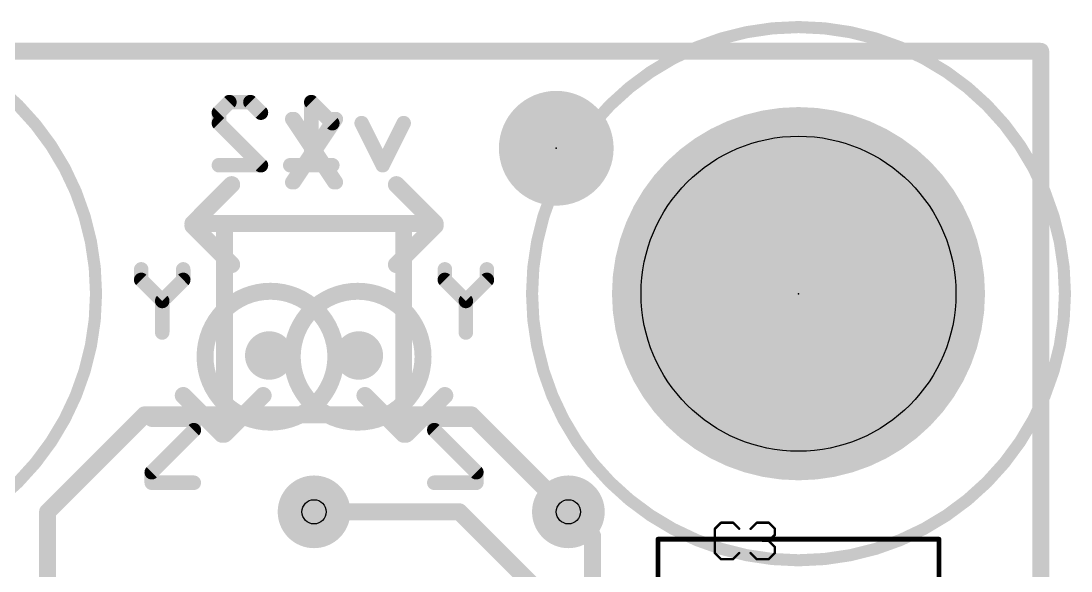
# Model space of a CAD drawing. Extents: x -34 to 73, y -9 to 16.
# Drawn here: x 4.55 to 15.56, y 9.79 to 15.56 of the extents above; entities that cross this region are included whole.
import ezdxf

# ---------------------------------------------------------------- set-up
doc = ezdxf.new("R2010")
doc.units = 0
for name, color, linetype in [('1', 12, 'CONTINUOUS'), ('16', 132, 'CONTINUOUS'), ('18', 110, 'CONTINUOUS'), ('20', 53, 'CONTINUOUS'), ('21', 53, 'CONTINUOUS'), ('22', 53, 'CONTINUOUS'), ('23', 53, 'CONTINUOUS'), ('25', 253, 'CONTINUOUS'), ('29', 253, 'CONTINUOUS'), ('30', 253, 'CONTINUOUS'), ('39', 12, 'CONTINUOUS'), ('41', 12, 'CONTINUOUS'), ('42', 132, 'CONTINUOUS'), ('44', 253, 'CONTINUOUS')]:
    doc.layers.add(name, color=color, linetype=linetype)

# ---------------------------------------------------------------- blocks, each defined once
blk = doc.blocks.new('PIE')
at = {"const_width": 0.5}
blk.add_lwpolyline([(0, -0.25, 1), (0, 0.25, 1), (0, -0.25)], format="xyb", dxfattribs=at)
blk = doc.blocks.new('ROUNDV')
at = {"const_width": 0.5}
blk.add_lwpolyline([(0, -0.25, 1), (0, 0.25, 1), (0, -0.25)], format="xyb", dxfattribs=at)

msp = doc.modelspace()

# ---------------------------------------------------------------- linework, layer by layer
at = {"layer": '1', "const_width": 0.1778}
for points in [[(15.24, 15.24), (0, 15.24)], [(15.24, 0), (15.24, 15.24)], [(7.62, 10.414), (9.144, 10.414)], [(9.144, 10.414), (10.16, 9.398)], [(10.541, 10.16), (10.287, 10.414)], [(10.541, 9.144), (10.541, 10.16)]]:
    msp.add_lwpolyline(points, dxfattribs=at)
at = {"layer": '1', "const_width": 0.0889}
for points in [[(15.2844, 15.24, 1), (15.1956, 15.24)], [(15.24, 15.1956, 1), (15.24, 15.2844)], [(7.62, 10.4584, 1), (7.62, 10.3696)], [(9.1754, 10.4454, 1), (9.1126, 10.3826)], [(9.144, 10.3696, 1), (9.144, 10.4584)], [(10.3184, 10.4454, 1), (10.2556, 10.3826)], [(10.5854, 10.16, 1), (10.4966, 10.16)], [(10.5096, 10.1286, 1), (10.5724, 10.1914)]]:
    msp.add_lwpolyline(points, format="xyb", dxfattribs=at)
at = {"layer": '16'}
for points, const_width in [([(15.24, 15.24), (0, 15.24)], 0.1778), ([(15.24, 0), (15.24, 15.24)], 0.1778), ([(6.6223, 14.597), (6.7325, 14.7072)], 0.1524), ([(6.7325, 14.7072), (6.9528, 14.7072)], 0.1524), ([(6.9528, 14.7072), (7.063, 14.597)], 0.1524), ([(7.8114, 14.4868), (7.5911, 14.7072)], 0.1524), ([(7.5911, 14.7072), (7.5911, 14.0462)], 0.1524), ([(6.6223, 14.4868), (6.6223, 14.597)], 0.1524), ([(7.063, 14.0462), (6.6223, 14.4868)], 0.1524), ([(8.3395, 14.0462), (8.1192, 14.4868)], 0.1524), ([(8.5598, 14.4868), (8.3395, 14.0462)], 0.1524), ([(6.6223, 14.0462), (7.063, 14.0462)], 0.1524), ([(7.8114, 14.0462), (7.3707, 14.0462)], 0.1524), ([(4.826, 10.414), (5.842, 11.43)], 0.1778), ([(5.842, 11.43), (9.271, 11.43)], 0.1778), ([(10.287, 10.414), (9.271, 11.43)], 0.1778), ([(4.826, 8.128), (4.826, 10.414)], 0.1778), ([(7.62, 10.414), (9.144, 10.414)], 0.1778), ([(9.144, 10.414), (10.16, 9.398)], 0.1778)]:
    msp.add_lwpolyline(points, dxfattribs=dict(at, const_width=const_width))
for points, const_width in [([(15.2844, 15.24, 1), (15.1956, 15.24)], 0.0889), ([(15.24, 15.1956, 1), (15.24, 15.2844)], 0.0889), ([(6.7325, 14.7453, 1), (6.7325, 14.6691)], 0.0762), ([(6.7594, 14.6802, 1), (6.7055, 14.7341)], 0.0762), ([(6.9798, 14.7341, 1), (6.9259, 14.6802)], 0.0762), ([(6.9528, 14.6691, 1), (6.9528, 14.7453)], 0.0762), ([(7.618, 14.7341, 1), (7.5641, 14.6802)], 0.0762), ([(7.6292, 14.7072, 1), (7.553, 14.7072)], 0.0762), ([(6.6604, 14.597, 1), (6.5842, 14.597)], 0.0762), ([(6.5954, 14.6239, 1), (6.6493, 14.5701)], 0.0762), ([(7.036, 14.5701, 1), (7.0899, 14.6239)], 0.0762), ([(6.6493, 14.5138, 1), (6.5954, 14.4599)], 0.0762), ([(7.7844, 14.4599, 1), (7.8383, 14.5138)], 0.0762), ([(8.1532, 14.5039, 1), (8.0851, 14.4698)], 0.0762), ([(8.5939, 14.4698, 1), (8.5257, 14.5039)], 0.0762), ([(6.5842, 14.4868, 1), (6.6604, 14.4868)], 0.0762), ([(6.6223, 14.0843, 1), (6.6223, 14.0081)], 0.0762), ([(7.036, 14.0193, 1), (7.0899, 14.0731)], 0.0762), ([(7.063, 14.0081, 1), (7.063, 14.0843)], 0.0762), ([(7.3707, 14.0843, 1), (7.3707, 14.0081)], 0.0762), ([(7.8114, 14.0081, 1), (7.8114, 14.0843)], 0.0762), ([(8.3054, 14.0632, 1), (8.3736, 14.0292)], 0.0762), ([(8.3054, 14.0292, 1), (8.3736, 14.0632)], 0.0762), ([(7.553, 14.0462, 1), (7.6292, 14.0462)], 0.0762), ([(5.842, 11.4744, 1), (5.842, 11.3856)], 0.0889), ([(5.8734, 11.3986, 1), (5.8106, 11.4614)], 0.0889), ([(9.3024, 11.4614, 1), (9.2396, 11.3986)], 0.0889), ([(9.271, 11.3856, 1), (9.271, 11.4744)], 0.0889), ([(4.7946, 10.4454, 1), (4.8574, 10.3826)], 0.0889), ([(4.8705, 10.414, 1), (4.7816, 10.414)], 0.0889), ([(7.62, 10.4584, 1), (7.62, 10.3696)], 0.0889), ([(9.1754, 10.4454, 1), (9.1126, 10.3826)], 0.0889), ([(9.144, 10.3696, 1), (9.144, 10.4584)], 0.0889), ([(10.2556, 10.3826, 1), (10.3184, 10.4454)], 0.0889)]:
    msp.add_lwpolyline(points, format="xyb", dxfattribs=dict(at, const_width=const_width))
at = {"layer": '20', "const_width": 0.1778}
for points in [[(15.24, 15.24), (0, 15.24)], [(15.24, 0), (15.24, 15.24)]]:
    msp.add_lwpolyline(points, dxfattribs=at)
at = {"layer": '20', "const_width": 0.0889}
for points in [[(15.2844, 15.24, 1), (15.1956, 15.24)], [(15.24, 15.1956, 1), (15.24, 15.2844)]]:
    msp.add_lwpolyline(points, format="xyb", dxfattribs=at)
at = {"layer": '20'}
msp.add_circle((12.7, 12.7), 1.651, dxfattribs=at)
at = {"layer": '21'}
for points, const_width in [([(7.3914, 14.5294), (7.832, 13.8684)], 0.1524), ([(7.832, 14.5294), (7.3914, 13.8684)], 0.1524), ([(6.35, 13.4366), (6.7564, 13.843)], 0.1778), ([(6.7564, 13.0048), (6.35, 13.4112)], 0.1778), ([(8.5598, 13.4366), (6.3754, 13.4366)], 0.1778), ([(8.5598, 13.4366), (8.5598, 11.2522)], 0.1778), ([(8.9916, 12.9546), (8.9916, 12.8444)], 0.1524), ([(9.4322, 12.8444), (9.4322, 12.9546)], 0.1524), ([(8.9916, 12.8444), (9.2119, 12.6241)], 0.1524), ([(9.2119, 12.6241), (9.4322, 12.8444)], 0.1524), ([(9.2119, 12.6241), (9.2119, 12.2936)], 0.1524), ([(8.5598, 11.2268), (8.1534, 11.6332)], 0.1778), ([(8.9916, 11.6332), (8.5852, 11.2268)], 0.1778), ([(5.9182, 11.3798), (6.3588, 11.3798)], 0.1524), ([(6.3588, 11.3798), (6.3588, 11.2696)], 0.1524), ([(6.3588, 11.2696), (5.9182, 10.829)], 0.1524), ([(5.9182, 10.829), (5.9182, 10.7188)], 0.1524), ([(5.9182, 10.7188), (6.3588, 10.7188)], 0.1524)]:
    msp.add_lwpolyline(points, dxfattribs=dict(at, const_width=const_width))
for points, const_width in [([(7.4231, 14.5505, 1), (7.3597, 14.5082)], 0.0762), ([(7.8637, 14.5082, 1), (7.8003, 14.5505)], 0.0762), ([(6.7878, 13.8116, 1), (6.725, 13.8744)], 0.0889), ([(7.3597, 13.8895, 1), (7.4231, 13.8473)], 0.0762), ([(7.8003, 13.8473, 1), (7.8637, 13.8895)], 0.0762), ([(6.3186, 13.468, 1), (6.3814, 13.4052)], 0.0889), ([(6.3814, 13.4426, 1), (6.3186, 13.3798)], 0.0889), ([(6.3754, 13.481, 1), (6.3754, 13.3922)], 0.0889), ([(8.6043, 13.4366, 1), (8.5154, 13.4366)], 0.0889), ([(8.5598, 13.3922, 1), (8.5598, 13.481)], 0.0889), ([(6.725, 12.9734, 1), (6.7878, 13.0362)], 0.0889), ([(9.0297, 12.9546, 1), (8.9535, 12.9546)], 0.0762), ([(9.4703, 12.9546, 1), (9.3941, 12.9546)], 0.0762), ([(8.9535, 12.8444, 1), (9.0297, 12.8444)], 0.0762), ([(9.0185, 12.8713, 1), (8.9647, 12.8175)], 0.0762), ([(9.3941, 12.8444, 1), (9.4703, 12.8444)], 0.0762), ([(9.4592, 12.8175, 1), (9.4053, 12.8713)], 0.0762), ([(7.1628, 11.3538, 1), (7.1628, 12.7254, 1), (7.1628, 11.3538)], 0.1778), ([(9.25, 12.6241, 1), (9.1738, 12.6241)], 0.0762), ([(9.185, 12.651, 1), (9.2389, 12.5971)], 0.0762), ([(9.185, 12.5971, 1), (9.2389, 12.651)], 0.0762), ([(9.1738, 12.2936, 1), (9.25, 12.2936)], 0.0762), ([(7.1501, 11.9253, 1), (7.1501, 12.1793, 1), (7.1501, 11.9253)], 0.254), ([(8.1848, 11.6646, 1), (8.122, 11.6018)], 0.0889), ([(9.023, 11.6018, 1), (8.9602, 11.6646)], 0.0889), ([(5.9182, 11.4179, 1), (5.9182, 11.3417)], 0.0762), ([(6.3969, 11.3798, 1), (6.3207, 11.3798)], 0.0762), ([(6.3588, 11.3417, 1), (6.3588, 11.4179)], 0.0762), ([(6.3858, 11.2427, 1), (6.3319, 11.2965)], 0.0762), ([(6.3207, 11.2696, 1), (6.3969, 11.2696)], 0.0762), ([(8.5154, 11.2522, 1), (8.6043, 11.2522)], 0.0889), ([(8.5284, 11.1954, 1), (8.5912, 11.2582)], 0.0889), ([(8.5538, 11.2582, 1), (8.6166, 11.1954)], 0.0889), ([(5.9563, 10.829, 1), (5.8801, 10.829)], 0.0762), ([(5.8913, 10.8559, 1), (5.9451, 10.802)], 0.0762), ([(5.9182, 10.7569, 1), (5.9182, 10.6807)], 0.0762), ([(6.3588, 10.6807, 1), (6.3588, 10.7569)], 0.0762), ([(5.8801, 10.7188, 1), (5.9563, 10.7188)], 0.0762)]:
    msp.add_lwpolyline(points, format="xyb", dxfattribs=dict(at, const_width=const_width))
at = {"layer": '22'}
for points, const_width in [([(7.8486, 14.5294), (7.408, 13.8684)], 0.1524), ([(7.408, 14.5294), (7.8486, 13.8684)], 0.1524), ([(8.89, 13.4366), (8.4836, 13.843)], 0.1778), ([(6.6802, 13.4366), (8.8646, 13.4366)], 0.1778), ([(6.6802, 13.4366), (6.6802, 11.2522)], 0.1778), ([(8.4836, 13.0048), (8.89, 13.4112)], 0.1778), ([(5.8078, 12.8444), (5.8078, 12.9546)], 0.1524), ([(6.2484, 12.9546), (6.2484, 12.8444)], 0.1524), ([(6.0281, 12.6241), (5.8078, 12.8444)], 0.1524), ([(6.2484, 12.8444), (6.0281, 12.6241)], 0.1524), ([(6.0281, 12.6241), (6.0281, 12.2936)], 0.1524), ([(6.2484, 11.6332), (6.6548, 11.2268)], 0.1778), ([(6.6802, 11.2268), (7.0866, 11.6332)], 0.1778), ([(9.3218, 11.3798), (8.8812, 11.3798)], 0.1524), ([(8.8812, 11.3798), (8.8812, 11.2696)], 0.1524), ([(8.8812, 11.2696), (9.3218, 10.829)], 0.1524), ([(9.3218, 10.829), (9.3218, 10.7188)], 0.1524), ([(9.3218, 10.7188), (8.8812, 10.7188)], 0.1524)]:
    msp.add_lwpolyline(points, dxfattribs=dict(at, const_width=const_width))
for points, const_width in [([(7.4397, 14.5505, 1), (7.3763, 14.5082)], 0.0762), ([(7.8803, 14.5082, 1), (7.8169, 14.5505)], 0.0762), ([(7.3763, 13.8895, 1), (7.4397, 13.8473)], 0.0762), ([(7.8169, 13.8473, 1), (7.8803, 13.8895)], 0.0762), ([(8.515, 13.8744, 1), (8.4522, 13.8116)], 0.0889), ([(6.7247, 13.4366, 1), (6.6357, 13.4366)], 0.0889), ([(6.6802, 13.481, 1), (6.6802, 13.3922)], 0.0889), ([(8.8586, 13.4052, 1), (8.9214, 13.468)], 0.0889), ([(8.9214, 13.3798, 1), (8.8586, 13.4426)], 0.0889), ([(8.8646, 13.3922, 1), (8.8646, 13.481)], 0.0889), ([(5.8459, 12.9546, 1), (5.7697, 12.9546)], 0.0762), ([(6.2865, 12.9546, 1), (6.2103, 12.9546)], 0.0762), ([(8.4522, 13.0362, 1), (8.515, 12.9734)], 0.0889), ([(5.8347, 12.8713, 1), (5.7808, 12.8175)], 0.0762), ([(5.7697, 12.8444, 1), (5.8459, 12.8444)], 0.0762), ([(6.2103, 12.8444, 1), (6.2865, 12.8444)], 0.0762), ([(6.2753, 12.8175, 1), (6.2215, 12.8713)], 0.0762), ([(8.0772, 11.3538, 1), (8.0772, 12.7254, 1), (8.0772, 11.3538)], 0.1778), ([(6.0011, 12.651, 1), (6.055, 12.5971)], 0.0762), ([(6.0662, 12.6241, 1), (5.99, 12.6241)], 0.0762), ([(6.0011, 12.5971, 1), (6.055, 12.651)], 0.0762), ([(5.99, 12.2936, 1), (6.0662, 12.2936)], 0.0762), ([(8.0899, 11.9253, 1), (8.0899, 12.1793, 1), (8.0899, 11.9253)], 0.254), ([(6.2798, 11.6646, 1), (6.217, 11.6018)], 0.0889), ([(7.118, 11.6018, 1), (7.0552, 11.6646)], 0.0889), ([(8.8812, 11.4179, 1), (8.8812, 11.3417)], 0.0762), ([(8.9193, 11.3798, 1), (8.8431, 11.3798)], 0.0762), ([(9.3218, 11.3417, 1), (9.3218, 11.4179)], 0.0762), ([(8.9081, 11.2965, 1), (8.8542, 11.2427)], 0.0762), ([(6.6234, 11.1954, 1), (6.6862, 11.2582)], 0.0889), ([(6.6357, 11.2522, 1), (6.7247, 11.2522)], 0.0889), ([(6.6488, 11.2582, 1), (6.7116, 11.1954)], 0.0889), ([(8.8431, 11.2696, 1), (8.9193, 11.2696)], 0.0762), ([(9.3599, 10.829, 1), (9.2837, 10.829)], 0.0762), ([(8.8812, 10.7569, 1), (8.8812, 10.6807)], 0.0762), ([(9.2949, 10.802, 1), (9.3487, 10.8559)], 0.0762), ([(9.3218, 10.6807, 1), (9.3218, 10.7569)], 0.0762), ([(9.2837, 10.7188, 1), (9.3599, 10.7188)], 0.0762)]:
    msp.add_lwpolyline(points, format="xyb", dxfattribs=dict(at, const_width=const_width))
at = {"layer": '23'}
for p in [(10.16, 14.224), (12.7, 12.7)]:
    msp.add_point(p, dxfattribs=at)
at = {"layer": '25', "const_width": 0.0254}
for points in [[(11.8873, 10.3), (11.8237, 10.2365)], [(11.8237, 10.2365), (11.8237, 9.9823)], [(12.0144, 10.3), (11.8873, 10.3)], [(12.0779, 10.2365), (12.0144, 10.3)], [(12.1979, 10.2365), (12.2615, 10.3)], [(12.2615, 10.3), (12.3886, 10.3)], [(12.3886, 10.3), (12.4521, 10.2365)], [(12.4521, 10.2365), (12.4521, 10.1729)], [(12.4521, 10.1729), (12.3886, 10.1094)], [(12.3886, 10.1094), (12.325, 10.1094)], [(12.3886, 10.1094), (12.4521, 10.0458)], [(12.4521, 10.0458), (12.4521, 9.9823)], [(11.8237, 9.9823), (11.8873, 9.9187)], [(11.8873, 9.9187), (12.0144, 9.9187)], [(12.0144, 9.9187), (12.0779, 9.9823)], [(12.2615, 9.9187), (12.1979, 9.9823)], [(12.3886, 9.9187), (12.2615, 9.9187)], [(12.4521, 9.9823), (12.3886, 9.9187)]]:
    msp.add_lwpolyline(points, dxfattribs=at)
at = {"layer": '25', "const_width": 0.0127}
for points in [[(11.83, 10.2365, 1), (11.8174, 10.2365)], [(11.8192, 10.241, 1), (11.8282, 10.232)], [(11.8873, 10.3064, 1), (11.8873, 10.2937)], [(11.8917, 10.2955, 1), (11.8828, 10.3045)], [(12.0189, 10.3045, 1), (12.0099, 10.2955)], [(12.0144, 10.2937, 1), (12.0144, 10.3064)], [(12.0734, 10.232, 1), (12.0824, 10.241)], [(12.1934, 10.241, 1), (12.2024, 10.232)], [(12.2615, 10.3064, 1), (12.2615, 10.2937)], [(12.2659, 10.2955, 1), (12.257, 10.3045)], [(12.3931, 10.3045, 1), (12.3841, 10.2955)], [(12.3886, 10.2937, 1), (12.3886, 10.3064)], [(12.4585, 10.2365, 1), (12.4458, 10.2365)], [(12.4476, 10.232, 1), (12.4566, 10.241)], [(12.4458, 10.1729, 1), (12.4585, 10.1729)], [(12.4566, 10.1684, 1), (12.4476, 10.1774)], [(12.325, 10.1157, 1), (12.325, 10.103)], [(12.3931, 10.1139, 1), (12.3841, 10.1049)], [(12.3841, 10.1139, 1), (12.3931, 10.1049)], [(12.3886, 10.103, 1), (12.3886, 10.1157)], [(12.4585, 10.0458, 1), (12.4458, 10.0458)], [(12.4476, 10.0413, 1), (12.4566, 10.0503)], [(11.8282, 9.9867, 1), (11.8192, 9.9778)], [(11.8174, 9.9823, 1), (11.83, 9.9823)], [(11.8873, 9.9251, 1), (11.8873, 9.9124)], [(11.8828, 9.9142, 1), (11.8917, 9.9232)], [(12.0099, 9.9232, 1), (12.0189, 9.9142)], [(12.0144, 9.9124, 1), (12.0144, 9.9251)], [(12.0824, 9.9778, 1), (12.0734, 9.9867)], [(12.2024, 9.9867, 1), (12.1934, 9.9778)], [(12.2615, 9.9251, 1), (12.2615, 9.9124)], [(12.257, 9.9142, 1), (12.2659, 9.9232)], [(12.3841, 9.9232, 1), (12.3931, 9.9142)], [(12.3886, 9.9124, 1), (12.3886, 9.9251)], [(12.4458, 9.9823, 1), (12.4585, 9.9823)], [(12.4566, 9.9778, 1), (12.4476, 9.9867)]]:
    msp.add_lwpolyline(points, format="xyb", dxfattribs=at)
at = {"layer": '29', "const_width": 1.7526}
msp.add_lwpolyline([(12.7, 11.8237, 1), (12.7, 13.5763, 1), (12.7, 11.8237)], format="xyb", dxfattribs=at)
at = {"layer": '30', "const_width": 1.7526}
msp.add_lwpolyline([(12.7, 11.8237, 1), (12.7, 13.5763, 1), (12.7, 11.8237)], format="xyb", dxfattribs=at)
at = {"layer": '39'}
for points, const_width in [([(2.54, 9.906, 1), (2.54, 15.494, 1), (2.54, 9.906)], 0.127), ([(12.7, 9.906, 1), (12.7, 15.494, 1), (12.7, 9.906)], 0.127), ([(11.227, 10.1397, 1), (11.227, 10.1143)], 0.0254), ([(11.2397, 10.127, 1), (11.2143, 10.127)], 0.0254), ([(14.1857, 10.127, 1), (14.1603, 10.127)], 0.0254), ([(14.173, 10.1143, 1), (14.173, 10.1397)], 0.0254)]:
    msp.add_lwpolyline(points, format="xyb", dxfattribs=dict(at, const_width=const_width))
at = {"layer": '39', "const_width": 0.0508}
for points in [[(11.227, 10.127), (14.173, 10.127)], [(11.227, 8.161), (11.227, 10.127)], [(14.173, 10.127), (14.173, 8.161)]]:
    msp.add_lwpolyline(points, dxfattribs=at)
at = {"layer": '41'}
for points, const_width in [([(12.7, 14.5542, 1), (12.7, 10.8458)], 0.2032), ([(12.7, 10.8458, 1), (12.7, 14.5542)], 0.2032), ([(12.7, 14.605, 1), (12.7, 14.5034)], 0.1016), ([(12.7, 14.5034, 1), (12.7, 14.605)], 0.1016), ([(12.7, 10.8966, 1), (12.7, 10.795)], 0.1016), ([(12.7, 10.795, 1), (12.7, 10.8966)], 0.1016)]:
    msp.add_lwpolyline(points, format="xyb", dxfattribs=dict(at, const_width=const_width))
at = {"layer": '42'}
for points, const_width in [([(12.7, 14.5542, 1), (12.7, 10.8458)], 0.2032), ([(12.7, 10.8458, 1), (12.7, 14.5542)], 0.2032), ([(12.7, 14.605, 1), (12.7, 14.5034)], 0.1016), ([(12.7, 14.5034, 1), (12.7, 14.605)], 0.1016), ([(12.7, 10.8966, 1), (12.7, 10.795)], 0.1016), ([(12.7, 10.795, 1), (12.7, 10.8966)], 0.1016)]:
    msp.add_lwpolyline(points, format="xyb", dxfattribs=dict(at, const_width=const_width))
at = {"layer": '44'}
for centre in [(7.62, 10.414), (10.287, 10.414)]:
    msp.add_circle(centre, 0.127, dxfattribs=at)

# ---------------------------------------------------------------- block references
at = {"layer": '1'}
msp.add_blockref('PIE', (10.16, 14.224), dxfattribs=at)
at = {"layer": '18', "xscale": 0.762, "yscale": 0.762}
for p in [(7.62, 10.414), (7.62, 10.414), (10.287, 10.414), (10.287, 10.414)]:
    msp.add_blockref('ROUNDV', p, dxfattribs=at)
at = {"layer": '29', "xscale": 1.2032, "yscale": 1.2032}
msp.add_blockref('PIE', (10.16, 14.224), dxfattribs=at)

doc.saveas('drawing.dxf')
